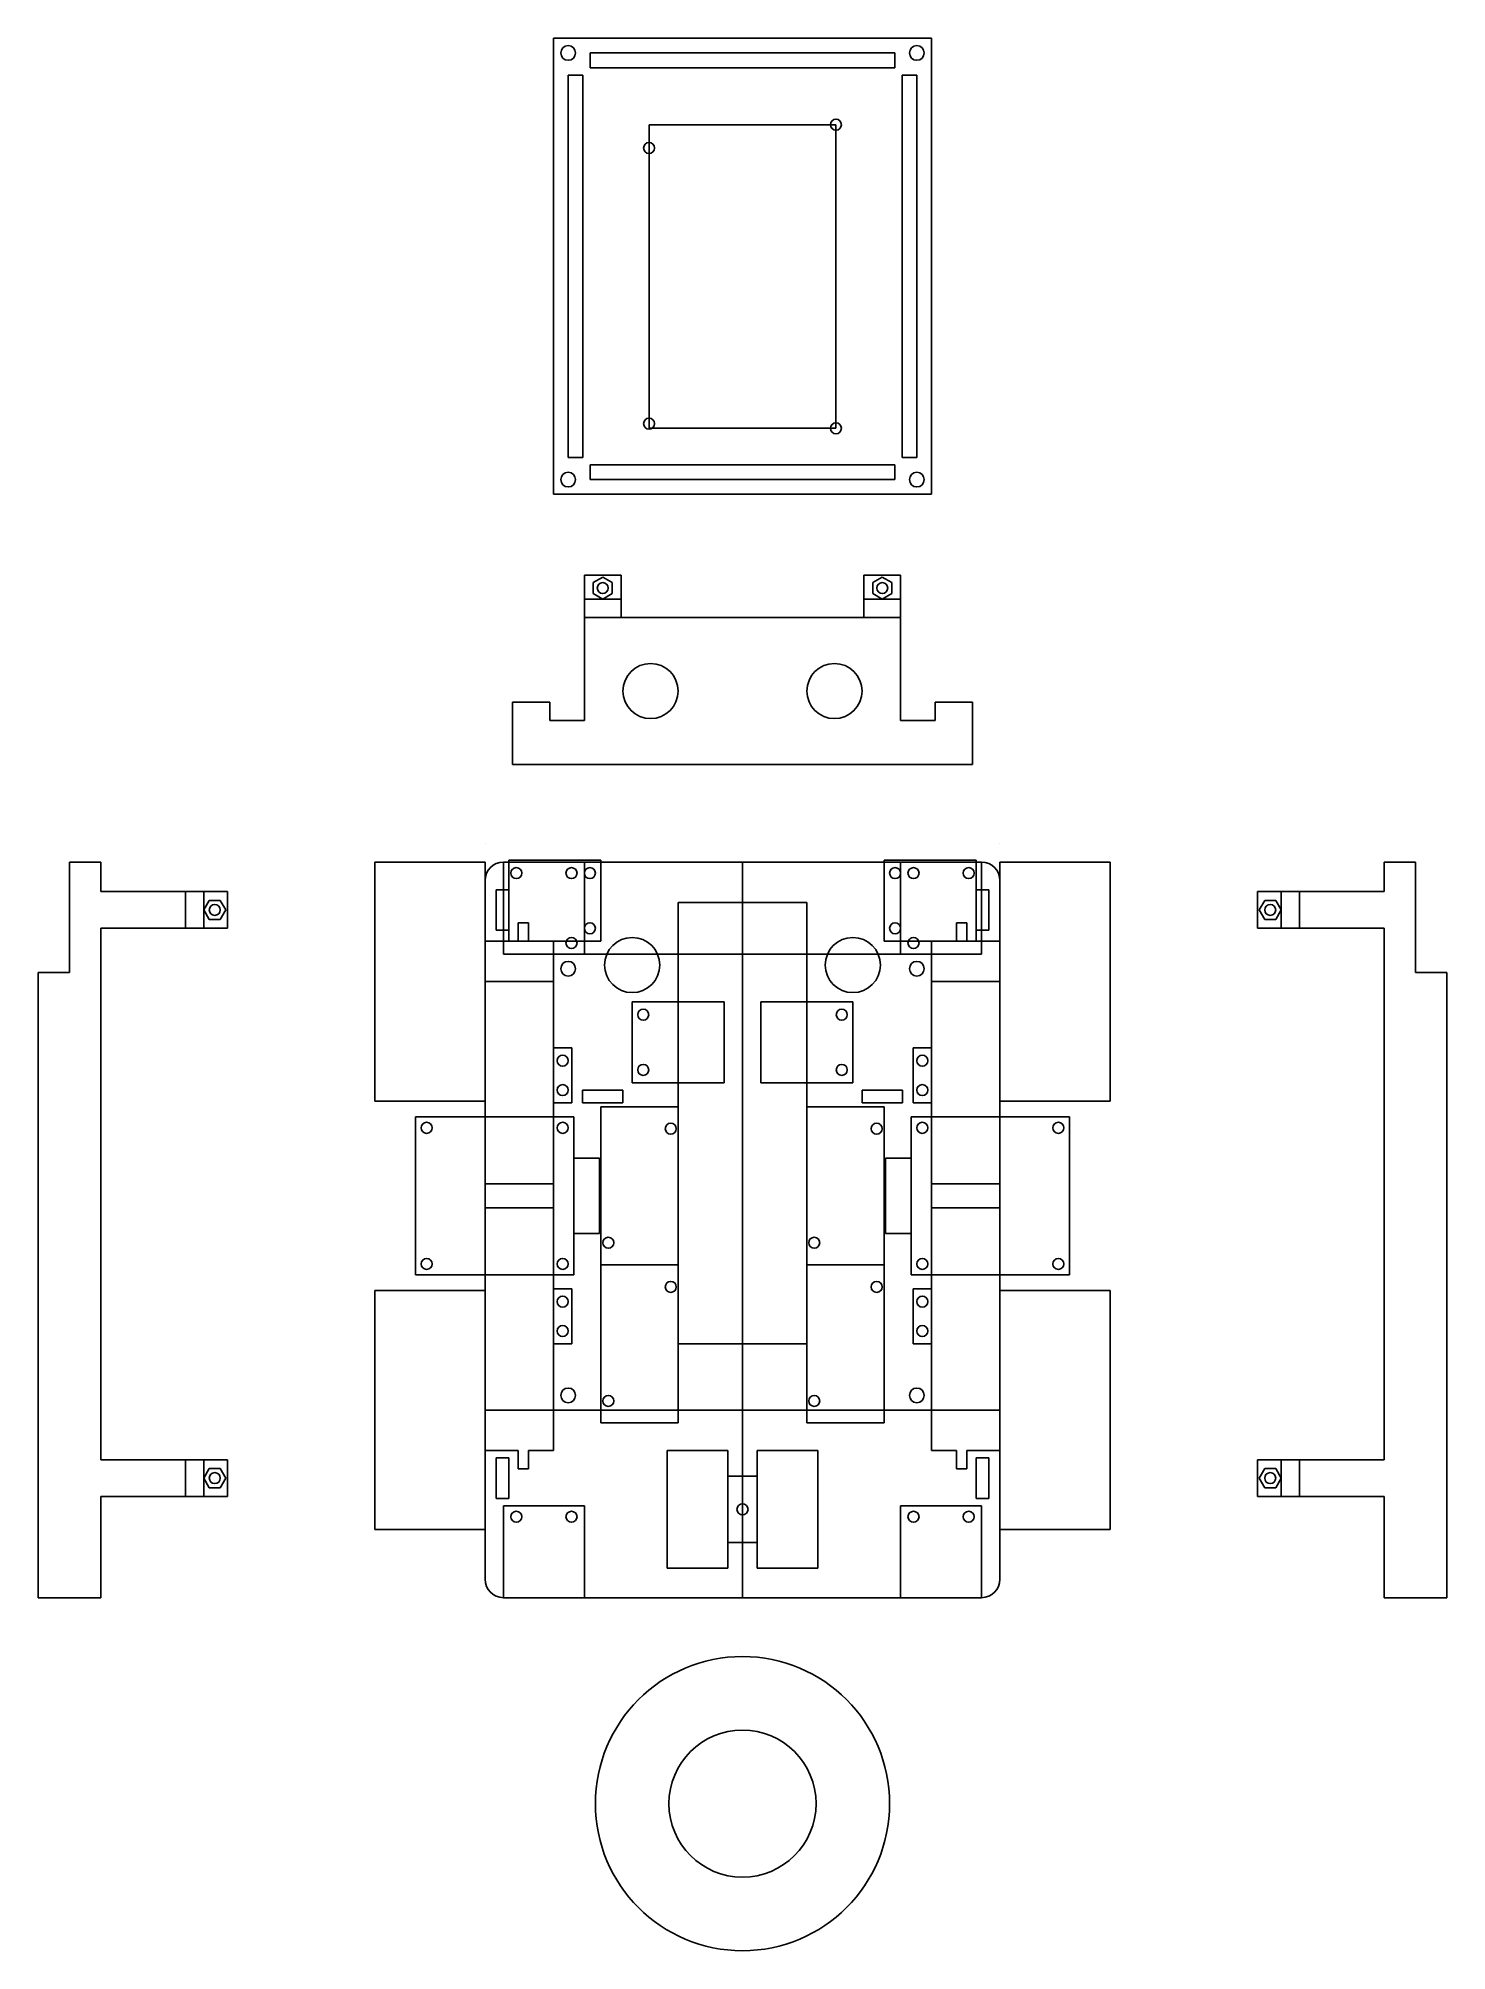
# Model space of a CAD drawing. Header units: inches. Extents: x -192 to 192, y -196 to 324.
import ezdxf

# ---------------------------------------------------------------- set-up
doc = ezdxf.new("R2010")
doc.units = ezdxf.units.IN
doc.header["$MEASUREMENT"] = 0

msp = doc.modelspace()

# ---------------------------------------------------------------- linework, layer by layer
for p, q in [((-51.4, 324), (51.4, 324)), ((-51.4, 200), (-51.4, 324)), ((51.4, 324), (51.4, 200)), ((-41.4, 320), (41.4, 320)), ((-41.4, 316), (-41.4, 320)), ((41.4, 316), (41.4, 320)), ((-47.4, 314), (-43.4, 314)), ((-47.4, 314), (-47.4, 210)), ((-43.4, 210), (-43.4, 314)), ((41.4, 316), (-41.4, 316)), ((43.4, 210), (43.4, 314)), ((47.4, 314), (43.4, 314)), ((47.4, 314), (47.4, 210)), ((25.4, 300.5), (-25.4, 300.5)), ((-25.4, 300.5), (-25.4, 217.95)), ((25.4, 217.95), (25.4, 300.5)), ((-25.4, 217.95), (25.4, 217.95)), ((-47.4, 210), (-43.4, 210)), ((41.4, 208), (-41.4, 208)), ((-41.4, 208), (-41.4, 204)), ((41.4, 208), (41.4, 204)), ((47.4, 210), (43.4, 210)), ((-41.4, 204), (41.4, 204)), ((51.4, 200), (-51.4, 200)), ((-43, 178), (-33, 178)), ((-43, 138.5), (-43, 178)), ((-40.6, 176), (-38, 177.5)), ((-35.4, 176), (-38, 177.5)), ((-33, 178), (-33, 166.5)), ((33, 178), (33, 166.5)), ((43, 178), (33, 178)), ((35.4, 176), (38, 177.5)), ((40.6, 176), (38, 177.5)), ((43, 138.5), (43, 178)), ((-40.6, 173), (-40.6, 176)), ((-40.6, 173), (-38, 171.5)), ((-35.4, 173), (-38, 171.5)), ((-35.4, 173), (-35.4, 176)), ((35.4, 173), (35.4, 176)), ((35.4, 173), (38, 171.5)), ((40.6, 173), (38, 171.5)), ((40.6, 173), (40.6, 176)), ((-43, 171.5), (-33, 171.5)), ((-43, 166.5), (43, 166.5)), ((43, 171.5), (33, 171.5)), ((-62.5, 143.5), (-62.5, 126.5)), ((-62.5, 143.5), (-52.4, 143.5)), ((-52.4, 143.5), (-52.4, 138.5)), ((62.5, 143.5), (52.4, 143.5)), ((52.4, 143.5), (52.4, 138.5)), ((62.5, 143.5), (62.5, 126.5)), ((-52.4, 138.5), (-43, 138.5)), ((52.4, 138.5), (43, 138.5)), ((-62.5, 126.5), (62.5, 126.5)), ((-70, 105), (-70, 105)), ((70, 105), (70, 105)), ((-183, 70), (-183, 100)), ((-183, 100), (-174.5, 100)), ((-174.5, 92), (-174.5, 100)), ((-100, 100), (-100, 35)), ((-70, 100), (-100, 100)), ((-70, 100), (-70, -95)), ((-65, 100), (65, 100)), ((-65, 100), (-65, 75)), ((-63.5, 78.5), (-63.5, 100.5)), ((-63.5, 100.5), (-38.5, 100.5)), ((-43, 100), (-43, 75)), ((-38.5, 78.5), (-38.5, 100.5)), ((0, 100), (0, -100)), ((38.5, 78.5), (38.5, 100.5)), ((63.5, 100.5), (38.5, 100.5)), ((43, 100), (43, 75)), ((63.5, 78.5), (63.5, 100.5)), ((65, 100), (65, 75)), ((100, 100), (70, 100)), ((70, 100), (70, -95)), ((100, 100), (100, 35)), ((174.5, 92), (174.5, 100)), ((174.5, 100), (183, 100)), ((183, 70), (183, 100)), ((-140, 92), (-174.5, 92)), ((-151.5, 82), (-151.5, 92)), ((-146.5, 92), (-146.5, 82)), ((-145, 89.6), (-146.5, 87)), ((-145, 89.6), (-142, 89.6)), ((-142, 89.6), (-140.5, 87)), ((-140, 92), (-140, 82)), ((-63.5, 92.5), (-67, 92.5)), ((-67, 92.5), (-67, 81.5)), ((-17.5, 89), (17.5, 89)), ((-17.5, -52.5), (-17.5, 89)), ((17.5, -52.5), (17.5, 89)), ((63.5, 92.5), (67, 92.5)), ((67, 92.5), (67, 81.5)), ((140, 92), (140, 82)), ((140, 92), (174.5, 92)), ((142, 89.6), (140.5, 87)), ((145, 89.6), (142, 89.6)), ((145, 89.6), (146.5, 87)), ((146.5, 92), (146.5, 82)), ((151.5, 82), (151.5, 92)), ((-145, 84.4), (-146.5, 87)), ((-145, 84.4), (-142, 84.4)), ((-142, 84.4), (-140.5, 87)), ((-61, 83.5), (-61, 78.5)), ((-61, 83.5), (-58.2, 83.5)), ((-58.2, 83.5), (-58.2, 78.5)), ((61, 83.5), (58.2, 83.5)), ((58.2, 83.5), (58.2, 78.5)), ((61, 83.5), (61, 78.5)), ((142, 84.4), (140.5, 87)), ((145, 84.4), (142, 84.4)), ((145, 84.4), (146.5, 87)), ((-140, 82), (-174.5, 82)), ((-174.5, 82), (-174.5, -62.5)), ((-38.5, 78.5), (-70, 78.5)), ((-67, 81.5), (-63.5, 81.5)), ((-51.4, -60), (-51.4, 78.5)), ((38.5, 78.5), (70, 78.5)), ((51.4, -60), (51.4, 78.5)), ((67, 81.5), (63.5, 81.5)), ((140, 82), (174.5, 82)), ((174.5, 82), (174.5, -62.5)), ((-65, 75), (65, 75)), ((-191.5, 70), (-191.5, -100)), ((-191.5, 70), (-183, 70)), ((191.5, 70), (183, 70)), ((191.5, 70), (191.5, -100)), ((-70, 67.5), (-51.4, 67.5)), ((70, 67.5), (51.4, 67.5)), ((-30, 62), (-30, 40)), ((-30, 62), (-5, 62)), ((-5, 62), (-5, 40)), ((5, 62), (5, 40)), ((5, 62), (30, 62)), ((30, 62), (30, 40)), ((-46.4, 49.5), (-51.4, 49.5)), ((-46.4, 49.5), (-46.4, 34.5)), ((46.4, 49.5), (46.4, 34.5)), ((46.4, 49.5), (51.4, 49.5)), ((-43.5, 34.5), (-43.5, 38)), ((-43.5, 38), (-32.5, 38)), ((-32.5, 38), (-32.5, 34.5)), ((-30, 40), (-5, 40)), ((5, 40), (30, 40)), ((32.5, 34.5), (32.5, 38)), ((32.5, 38), (43.5, 38)), ((43.5, 38), (43.5, 34.5)), ((-100, 35), (-70, 35)), ((-46.4, 34.5), (-51.4, 34.5)), ((-43.5, 34.5), (-32.5, 34.5)), ((-38.5, 33.5), (-38.5, -52.5)), ((-17.5, 33.5), (-38.5, 33.5)), ((38.5, 33.5), (17.5, 33.5)), ((32.5, 34.5), (43.5, 34.5)), ((38.5, 33.5), (38.5, -52.5)), ((46.4, 34.5), (51.4, 34.5)), ((100, 35), (70, 35)), ((-88.9, 30.75), (-88.9, -12.25)), ((-45.9, 30.75), (-88.9, 30.75)), ((-45.9, -12.25), (-45.9, 30.75)), ((45.9, -12.25), (45.9, 30.75)), ((45.9, 30.75), (88.9, 30.75)), ((88.9, 30.75), (88.9, -12.25)), ((-45.9, 19.5), (-38.9, 19.5)), ((-38.9, 19.5), (-38.9, -1)), ((45.9, 19.5), (38.9, 19.5)), ((38.9, 19.5), (38.9, -1)), ((-70, 12.5), (-51.4, 12.5)), ((70, 12.5), (51.4, 12.5)), ((-70, 6), (-51.4, 6)), ((70, 6), (51.4, 6)), ((-45.9, -1), (-38.9, -1)), ((45.9, -1), (38.9, -1)), ((-17.5, -9.5), (-38.5, -9.5)), ((38.5, -9.5), (17.5, -9.5)), ((-88.9, -12.25), (-45.9, -12.25)), ((88.9, -12.25), (45.9, -12.25)), ((-100, -16.5), (-100, -81.5)), ((-70, -16.5), (-100, -16.5)), ((-46.4, -16), (-51.4, -16)), ((-46.4, -31), (-46.4, -16)), ((46.4, -31), (46.4, -16)), ((46.4, -16), (51.4, -16)), ((70, -16.5), (100, -16.5)), ((100, -16.5), (100, -81.5)), ((-46.4, -31), (-51.4, -31)), ((17.5, -31), (-17.5, -31)), ((46.4, -31), (51.4, -31)), ((-70, -49), (70, -49)), ((-38.5, -52.5), (-17.5, -52.5)), ((17.5, -52.5), (38.5, -52.5)), ((-61, -60), (-70, -60)), ((-63.5, -62), (-67, -62)), ((-67, -62), (-67, -73)), ((-63.5, -73), (-63.5, -62)), ((-61, -65), (-61, -60)), ((-58.2, -65), (-58.2, -60)), ((-58.2, -60), (-51.4, -60)), ((-20.5, -92), (-20.5, -60)), ((-20.5, -60), (-4, -60)), ((-4, -60), (-4, -92)), ((4, -60), (20.5, -60)), ((4, -60), (4, -92)), ((20.5, -60), (20.5, -92)), ((58.2, -60), (51.4, -60)), ((58.2, -65), (58.2, -60)), ((61, -65), (61, -60)), ((61, -60), (70, -60)), ((63.5, -73), (63.5, -62)), ((63.5, -62), (67, -62)), ((67, -62), (67, -73)), ((-140, -62.5), (-174.5, -62.5)), ((-151.5, -62.5), (-151.5, -72.5)), ((-146.5, -62.5), (-146.5, -72.5)), ((-145, -64.9), (-146.5, -67.5)), ((-145, -70.1), (-146.5, -67.5)), ((-145, -64.9), (-142, -64.9)), ((-142, -64.9), (-140.5, -67.5)), ((-142, -70.1), (-140.5, -67.5)), ((-140, -62.5), (-140, -72.5)), ((-61, -65), (-58.2, -65)), ((4, -67), (-4, -67)), ((61, -65), (58.2, -65)), ((140, -62.5), (140, -72.5)), ((140, -62.5), (174.5, -62.5)), ((142, -64.9), (140.5, -67.5)), ((142, -70.1), (140.5, -67.5)), ((145, -64.9), (142, -64.9)), ((145, -64.9), (146.5, -67.5)), ((145, -70.1), (146.5, -67.5)), ((146.5, -62.5), (146.5, -72.5)), ((151.5, -62.5), (151.5, -72.5)), ((-140, -72.5), (-174.5, -72.5)), ((-174.5, -72.5), (-174.5, -100)), ((-145, -70.1), (-142, -70.1)), ((140, -72.5), (174.5, -72.5)), ((145, -70.1), (142, -70.1)), ((174.5, -72.5), (174.5, -100)), ((-67, -73), (-63.5, -73)), ((-43, -75), (-65, -75)), ((-65, -100), (-65, -75)), ((-43, -100), (-43, -75)), ((43, -100), (43, -75)), ((43, -75), (65, -75)), ((67, -73), (63.5, -73)), ((65, -100), (65, -75)), ((-100, -81.5), (-70, -81.5)), ((100, -81.5), (70, -81.5)), ((-4, -85), (4, -85)), ((-4, -92), (-20.5, -92)), ((20.5, -92), (4, -92)), ((-191.5, -100), (-174.5, -100)), ((-65, -100), (65, -100)), ((191.5, -100), (174.5, -100))]:
    msp.add_line(p, q)
for centre, radius in [((-47.4, 320), 2), ((47.4, 320), 2), ((25.4, 300.5), 1.5), ((-25.4, 294.15), 1.5), ((-25.4, 219.22), 1.5), ((25.4, 217.95), 1.5), ((-47.4, 204), 2), ((47.4, 204), 2), ((-38, 174.5), 1.5), ((38, 174.5), 1.5), ((-25, 146.5), 7.5), ((25, 146.5), 7.5), ((-61.5, 97), 1.5), ((-46.5, 97), 1.5), ((-41.5, 97), 1.5), ((41.5, 97), 1.5), ((46.5, 97), 1.5), ((61.5, 97), 1.5), ((-143.5, 87), 1.5), ((143.5, 87), 1.5), ((-41.5, 82), 1.5), ((41.5, 82), 1.5), ((-46.5, 78), 1.5), ((-30, 72), 7.5), ((30, 72), 7.5), ((46.5, 78), 1.5), ((-47.4, 71), 2), ((47.4, 71), 2), ((-27, 58.5), 1.5), ((27, 58.5), 1.5), ((-48.9, 46), 1.5), ((48.9, 46), 1.5), ((-27, 43.5), 1.5), ((27, 43.5), 1.5), ((-48.9, 38), 1.5), ((48.9, 38), 1.5), ((-85.9, 27.75), 1.5), ((-48.9, 27.75), 1.5), ((-19.5, 27.5), 1.5), ((36.5, 27.5), 1.5), ((48.9, 27.75), 1.5), ((85.9, 27.75), 1.5), ((-36.5, -3.5), 1.5), ((19.5, -3.5), 1.5), ((-85.9, -9.25), 1.5), ((-48.9, -9.25), 1.5), ((48.9, -9.25), 1.5), ((85.9, -9.25), 1.5), ((-19.5, -15.5), 1.5), ((36.5, -15.5), 1.5), ((-48.9, -19.5), 1.5), ((48.9, -19.5), 1.5), ((-48.9, -27.5), 1.5), ((48.9, -27.5), 1.5), ((-47.4, -45), 2), ((-36.5, -46.5), 1.5), ((19.5, -46.5), 1.5), ((47.4, -45), 2), ((-143.5, -67.5), 1.5), ((143.5, -67.5), 1.5), ((-61.5, -78), 1.5), ((-46.5, -78), 1.5), ((0, -76), 1.5), ((46.5, -78), 1.5), ((61.5, -78), 1.5), ((0, -156), 40), ((0, -156), 20)]:
    msp.add_circle(centre, radius)
for centre, start, end in [((-65, 95), 90, 180), ((65, 95), 0, 90), ((-65, -95), 180, 270), ((65, -95), 270, 0)]:
    msp.add_arc(centre, 5, start, end)

doc.saveas('drawing.dxf')
